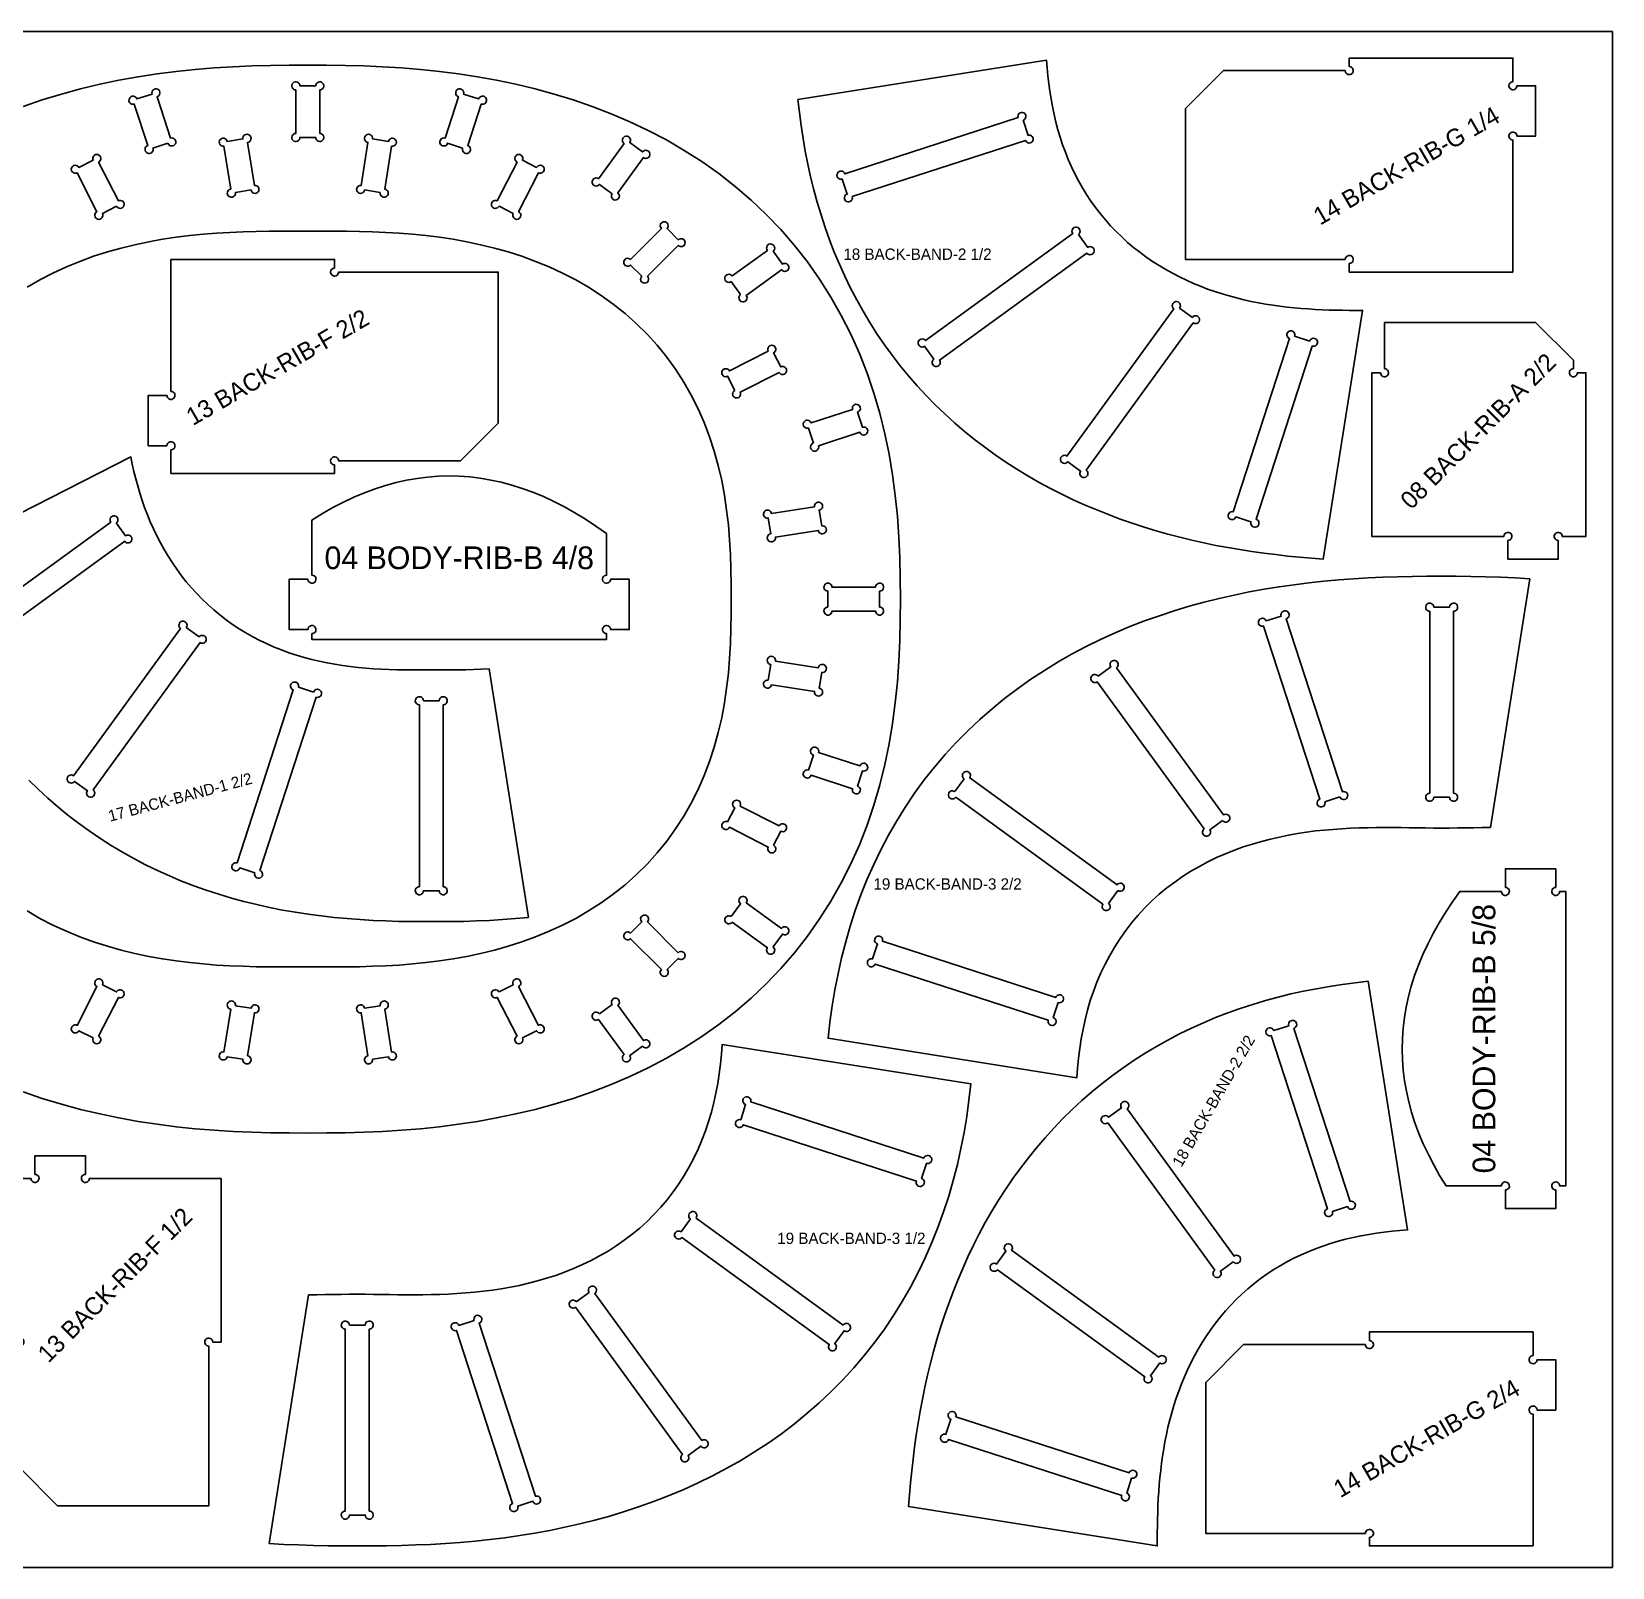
# Model space of a CAD drawing. Header units: millimetres. Extents: x 0 to 2440, y -2940 to 1317.
# Drawn here: x 1184 to 2440, y 0 to 1220 of the extents above; entities that cross this region are included whole.
import ezdxf
from ezdxf.enums import TextEntityAlignment as Align

# ---------------------------------------------------------------- set-up
doc = ezdxf.new("R2010")
doc.units = ezdxf.units.MM
for name, color, linetype in [('CUT', 1, 'Continuous'), ('ENGRAVE-LABEL', 3, 'Continuous'), ('REFERENCE-SHEET', 8, 'Continuous')]:
    doc.layers.add(name, color=color, linetype=linetype)

msp = doc.modelspace()

# ---------------------------------------------------------------- linework, layer by layer
at = {"layer": 'CUT'}
for points in [[(1177.7, 377.8), (1192.8, 372.6), (1208, 368), (1223.2, 363.8), (1238.4, 360.2), (1253.7, 357), (1268.9, 354.3), (1284.1, 352), (1299.2, 350.1), (1314.3, 348.5), (1329.3, 347.3), (1344.3, 346.3), (1359.2, 345.7), (1374.1, 345.3), (1388.9, 345.1), (1403.7, 345), (1418.5, 345.1), (1433.3, 345.3), (1448.2, 345.7), (1463.1, 346.3), (1478.1, 347.3), (1493.1, 348.5), (1508.2, 350.1), (1523.3, 352), (1538.5, 354.3), (1553.7, 357), (1569, 360.2), (1584.2, 363.8), (1599.4, 368), (1614.6, 372.6), (1629.7, 377.8), (1644.7, 383.6), (1659.5, 390), (1674.2, 396.9), (1688.6, 404.5), (1702.8, 412.8), (1716.6, 421.7), (1730.1, 431.2), (1743.2, 441.4), (1755.8, 452.2), (1767.9, 463.6), (1779.4, 475.7), (1790.3, 488.3), (1800.7, 501.4), (1810.3, 515.1), (1819.3, 529.3), (1827.5, 543.8), (1835.1, 558.8), (1841.9, 574.1), (1848, 589.7), (1853.4, 605.5), (1858.1, 621.6), (1862.1, 637.8), (1865.5, 654.1), (1868.2, 670.5), (1870.4, 686.9), (1872.1, 703.4), (1873.2, 719.9), (1873.9, 736.3), (1874.3, 752.8), (1874.4, 769.2), (1874.3, 785.6), (1873.9, 802.1), (1873.2, 818.5), (1872.1, 835), (1870.4, 851.5), (1868.2, 867.9), (1865.5, 884.3), (1862.1, 900.6), (1858.1, 916.8), (1853.4, 932.9), (1848, 948.7), (1841.9, 964.3), (1835.1, 979.6), (1827.5, 994.6), (1819.3, 1009.1), (1810.3, 1023.3), (1800.7, 1037), (1790.3, 1050.1), (1779.4, 1062.7), (1767.9, 1074.8), (1755.8, 1086.2), (1743.2, 1097), (1730.1, 1107.2), (1716.6, 1116.7), (1702.8, 1125.6), (1688.6, 1133.9), (1674.2, 1141.5), (1659.5, 1148.4), (1644.7, 1154.8), (1629.7, 1160.6), (1614.6, 1165.8), (1599.4, 1170.4), (1584.2, 1174.6), (1569, 1178.2), (1553.7, 1181.4), (1538.5, 1184.1), (1523.3, 1186.4), (1508.2, 1188.3), (1493.1, 1189.9), (1478.1, 1191.1), (1463.1, 1192.1), (1448.2, 1192.7), (1433.3, 1193.1), (1418.5, 1193.3), (1403.7, 1193.4), (1388.9, 1193.3), (1374.1, 1193.1), (1359.2, 1192.7), (1344.3, 1192.1), (1329.3, 1191.1), (1314.3, 1189.9), (1299.2, 1188.3), (1284.1, 1186.4), (1268.9, 1184.1), (1253.7, 1181.4), (1238.4, 1178.2), (1223.2, 1174.6), (1208, 1170.4), (1192.8, 1165.8), (1177.7, 1160.6)], [(1180.7, 1016.9), (1190.9, 1022.8), (1201.3, 1028.2), (1212, 1033.1), (1222.7, 1037.5), (1233.6, 1041.5), (1244.5, 1045), (1255.4, 1048.1), (1266.4, 1050.7), (1277.3, 1053), (1288.2, 1055), (1299.1, 1056.6), (1309.9, 1058), (1320.6, 1059), (1331.2, 1059.9), (1341.8, 1060.5), (1352.3, 1060.9), (1362.7, 1061.2), (1373, 1061.4), (1383.3, 1061.4), (1393.5, 1061.4), (1403.7, 1061.4), (1413.9, 1061.4), (1424.1, 1061.4), (1434.4, 1061.4), (1444.7, 1061.2), (1455.1, 1060.9), (1465.6, 1060.5), (1476.2, 1059.9), (1486.8, 1059), (1497.5, 1058), (1508.3, 1056.6), (1519.2, 1055), (1530.1, 1053), (1541, 1050.7), (1552, 1048.1), (1562.9, 1045), (1573.8, 1041.5), (1584.7, 1037.5), (1595.4, 1033.1), (1606.1, 1028.2), (1616.5, 1022.8), (1626.7, 1016.9), (1636.7, 1010.5), (1646.4, 1003.5), (1655.7, 996.1), (1664.6, 988.2), (1673.2, 979.7), (1681.2, 970.8), (1688.8, 961.5), (1695.8, 951.8), (1702.4, 941.6), (1708.3, 931.2), (1713.7, 920.4), (1718.6, 909.4), (1722.9, 898.1), (1726.6, 886.7), (1729.8, 875.2), (1732.5, 863.5), (1734.7, 851.7), (1736.4, 839.9), (1737.8, 828.1), (1738.7, 816.3), (1739.4, 804.5), (1739.7, 792.7), (1739.9, 780.9), (1739.9, 769.2), (1739.9, 757.5), (1739.7, 745.7), (1739.4, 733.9), (1738.7, 722.1), (1737.8, 710.3), (1736.4, 698.5), (1734.7, 686.7), (1732.5, 674.9), (1729.8, 663.2), (1726.6, 651.7), (1722.9, 640.3), (1718.6, 629), (1713.7, 618), (1708.3, 607.2), (1702.4, 596.8), (1695.8, 586.6), (1688.8, 576.9), (1681.2, 567.6), (1673.2, 558.7), (1664.6, 550.2), (1655.7, 542.3), (1646.4, 534.9), (1636.7, 527.9), (1626.7, 521.5), (1616.5, 515.6), (1606.1, 510.2), (1595.4, 505.3), (1584.7, 500.9), (1573.8, 496.9), (1562.9, 493.4), (1552, 490.3), (1541, 487.7), (1530.1, 485.4), (1519.2, 483.4), (1508.3, 481.8), (1497.5, 480.4), (1486.8, 479.4), (1476.2, 478.5), (1465.6, 477.9), (1455.1, 477.5), (1444.7, 477.2), (1434.4, 477), (1424.1, 477), (1413.9, 477), (1403.7, 477), (1393.5, 477), (1383.3, 477), (1373, 477), (1362.7, 477.2), (1352.3, 477.5), (1341.8, 477.9), (1331.2, 478.5), (1320.6, 479.4), (1309.9, 480.4), (1299.1, 481.8), (1288.2, 483.4), (1277.3, 485.4), (1266.4, 487.7), (1255.4, 490.3), (1244.5, 493.4), (1233.6, 496.9), (1222.7, 500.9), (1212, 505.3), (1201.3, 510.2), (1190.9, 515.6), (1180.7, 521.5)], [(1182.2, 625.4), (1189.6, 618.1), (1197.2, 611.1), (1205.1, 604.2), (1213.2, 597.6), (1221.5, 591.2), (1229.9, 585.1), (1238.6, 579.2), (1247.4, 573.5), (1256.4, 568.1), (1265.5, 563), (1274.8, 558.2), (1284.2, 553.6), (1293.8, 549.3), (1303.4, 545.2), (1313.2, 541.5), (1323, 538), (1333, 534.7), (1343, 531.7), (1353, 529), (1363.2, 526.5), (1373.3, 524.2), (1383.5, 522.2), (1393.8, 520.4), (1404, 518.9), (1414.3, 517.5), (1424.6, 516.3), (1434.9, 515.4), (1445.2, 514.6), (1455.5, 514), (1465.8, 513.6), (1476.1, 513.2), (1486.4, 513.1), (1496.7, 513), (1506.9, 513), (1517.2, 513.1), (1527.5, 513.2), (1537.8, 513.6), (1548.1, 514), (1558.4, 514.6), (1568.7, 515.4), (1579, 516.3), (1547.7, 713.9), (1541.5, 713.5), (1535.4, 713.3), (1529.3, 713.1), (1523.1, 713), (1517, 713), (1510.9, 713), (1504.8, 713), (1498.8, 713), (1492.7, 713), (1486.6, 713), (1480.5, 713), (1474.3, 713.1), (1468.2, 713.3), (1462.1, 713.5), (1455.9, 713.9), (1449.7, 714.3), (1443.6, 714.9), (1437.4, 715.6), (1431.2, 716.4), (1425.1, 717.4), (1419, 718.5), (1412.8, 719.8), (1406.8, 721.3), (1400.7, 722.9), (1394.7, 724.7), (1388.7, 726.6), (1382.8, 728.8), (1377, 731.1), (1371.3, 733.7), (1365.6, 736.4), (1360, 739.3), (1354.6, 742.4), (1349.2, 745.7), (1344, 749.1), (1338.9, 752.8), (1333.9, 756.6), (1329.1, 760.6), (1324.4, 764.8), (1319.8, 769.1), (1315.5, 773.6), (1311.2, 778.2), (1307.2, 783), (1303.3, 787.8), (1299.6, 792.9), (1296.1, 798), (1292.7, 803.2), (1289.6, 808.5), (1286.6, 813.9), (1283.7, 819.4), (1281.1, 824.9), (1278.6, 830.5), (1276.3, 836.2), (1274.1, 841.9), (1272.1, 847.6), (1270.3, 853.3), (1268.6, 859.1), (1267, 864.8), (1265.6, 870.6), (1264.3, 876.4), (1263.2, 882.1), (1085, 791.3)]]:
    msp.add_lwpolyline(points, dxfattribs=at)
for points in [[(1793, 1166), (1794.2, 1155.7), (1795.5, 1145.4), (1797.1, 1135.2), (1798.9, 1124.9), (1800.9, 1114.7), (1803.1, 1104.6), (1805.6, 1094.4), (1808.4, 1084.4), (1811.4, 1074.4), (1814.6, 1064.4), (1818.1, 1054.6), (1821.9, 1044.8), (1826, 1035.2), (1830.3, 1025.6), (1834.8, 1016.2), (1839.7, 1006.9), (1844.8, 997.8), (1850.2, 988.8), (1855.8, 980), (1861.7, 971.3), (1867.9, 962.9), (1874.2, 954.6), (1880.9, 946.5), (1887.7, 938.6), (1894.8, 931), (1902.1, 923.5), (1909.6, 916.3), (1917.3, 909.3), (1925.2, 902.6), (1933.2, 896.1), (1941.4, 889.8), (1949.8, 883.7), (1958.3, 877.9), (1967, 872.4), (1975.7, 867), (1984.6, 861.9), (1993.6, 857.1), (2002.7, 852.5), (2011.8, 848.1), (2021.1, 843.9), (2030.4, 840), (2039.7, 836.3), (2049.1, 832.8), (2058.5, 829.5), (2068, 826.4), (2077.5, 823.5), (2087, 820.8), (2096.5, 818.3), (2106, 816), (2115.5, 813.9), (2125.1, 811.9), (2134.6, 810.1), (2144.1, 808.5), (2153.6, 807), (2163.1, 805.6), (2172.6, 804.5), (2182, 803.4), (2191.5, 802.5), (2200.9, 801.7), (2210.3, 801), (2241.6, 998.5), (2236.3, 998.5), (2231, 998.5), (2225.7, 998.6), (2220.3, 998.7), (2214.9, 998.8), (2209.4, 999), (2203.9, 999.3), (2198.4, 999.7), (2192.8, 1000.1), (2187.2, 1000.6), (2181.6, 1001.2), (2175.9, 1001.9), (2170.2, 1002.7), (2164.5, 1003.6), (2158.8, 1004.6), (2153, 1005.7), (2147.3, 1007), (2141.5, 1008.4), (2135.7, 1010), (2130, 1011.7), (2124.2, 1013.5), (2118.5, 1015.5), (2112.8, 1017.7), (2107.2, 1020), (2101.6, 1022.5), (2096.1, 1025.1), (2090.6, 1028), (2085.2, 1031), (2079.9, 1034.1), (2074.6, 1037.5), (2069.5, 1041), (2064.5, 1044.7), (2059.6, 1048.6), (2054.9, 1052.6), (2050.2, 1056.9), (2045.8, 1061.2), (2041.4, 1065.8), (2037.3, 1070.4), (2033.3, 1075.3), (2029.4, 1080.3), (2025.8, 1085.4), (2022.3, 1090.6), (2019, 1096), (2016, 1101.4), (2013, 1107), (2010.3, 1112.7), (2007.8, 1118.4), (2005.5, 1124.2), (2003.3, 1130.1), (2001.3, 1136.1), (1999.5, 1142.1), (1997.9, 1148.1), (1996.5, 1154.2), (1995.2, 1160.4), (1994.1, 1166.5), (1993.1, 1172.6), (1992.3, 1178.8), (1991.6, 1185), (1991, 1191.1), (1990.5, 1197.3)], [(2374.4, 785.3), (2362.7, 786), (2351, 786.5), (2339.3, 786.9), (2327.6, 787.1), (2316, 787.3), (2304.4, 787.3), (2292.7, 787.3), (2281.1, 787.1), (2269.4, 786.9), (2257.7, 786.5), (2246, 786), (2234.3, 785.3), (2222.6, 784.4), (2210.8, 783.4), (2199, 782.1), (2187.1, 780.6), (2175.2, 779), (2163.4, 777), (2151.5, 774.9), (2139.5, 772.4), (2127.6, 769.7), (2115.7, 766.7), (2103.8, 763.5), (2092, 759.9), (2080.2, 756), (2068.4, 751.8), (2056.7, 747.3), (2045.1, 742.4), (2033.5, 737.1), (2022.1, 731.5), (2010.9, 725.6), (1999.7, 719.3), (1988.8, 712.6), (1978, 705.5), (1967.5, 698), (1957.2, 690.2), (1947.2, 682), (1937.4, 673.5), (1928, 664.6), (1918.8, 655.3), (1910, 645.7), (1901.5, 635.8), (1893.4, 625.5), (1885.7, 615), (1878.4, 604.1), (1871.5, 593), (1864.9, 581.7), (1858.8, 570.1), (1853.2, 558.3), (1847.9, 546.3), (1843, 534.2), (1838.6, 521.9), (1834.6, 509.5), (1831, 496.9), (1827.7, 484.3), (1824.9, 471.6), (1822.4, 458.8), (1820.3, 446), (1818.5, 433.2), (1817, 420.3), (2014.5, 389), (2015.1, 396.7), (2015.9, 404.4), (2016.9, 412.1), (2018.1, 419.8), (2019.5, 427.5), (2021.2, 435.1), (2023.1, 442.7), (2025.3, 450.2), (2027.8, 457.6), (2030.6, 465), (2033.7, 472.2), (2037, 479.3), (2040.7, 486.2), (2044.7, 493), (2048.9, 499.6), (2053.4, 506), (2058.3, 512.2), (2063.3, 518.2), (2068.7, 524), (2074.2, 529.4), (2080, 534.7), (2086, 539.7), (2092.3, 544.4), (2098.6, 548.8), (2105.2, 553), (2111.9, 556.9), (2118.7, 560.5), (2125.6, 563.8), (2132.6, 566.9), (2139.7, 569.7), (2146.8, 572.3), (2154, 574.6), (2161.2, 576.7), (2168.4, 578.6), (2175.6, 580.2), (2182.8, 581.7), (2189.9, 583), (2197.1, 584), (2204.2, 585), (2211.2, 585.7), (2218.2, 586.3), (2225.2, 586.8), (2232, 587.2), (2238.9, 587.5), (2245.6, 587.6), (2252.3, 587.7), (2259, 587.8), (2265.6, 587.8), (2272.1, 587.7), (2278.7, 587.6), (2285.1, 587.5), (2291.5, 587.4), (2298, 587.3), (2304.4, 587.3), (2310.7, 587.3), (2317.2, 587.4), (2323.6, 587.5), (2330, 587.6), (2336.6, 587.7), (2343.1, 587.8)], [(2246, 465.6), (2235.7, 464.4), (2225.4, 463.1), (2215.2, 461.5), (2204.9, 459.7), (2194.7, 457.7), (2184.6, 455.5), (2174.4, 453), (2164.4, 450.2), (2154.4, 447.2), (2144.4, 444), (2134.6, 440.5), (2124.8, 436.7), (2115.2, 432.6), (2105.6, 428.3), (2096.2, 423.8), (2086.9, 418.9), (2077.8, 413.8), (2068.8, 408.4), (2060, 402.8), (2051.3, 396.9), (2042.9, 390.7), (2034.6, 384.4), (2026.5, 377.7), (2018.6, 370.9), (2011, 363.8), (2003.5, 356.5), (1996.3, 349), (1989.3, 341.3), (1982.6, 333.4), (1976.1, 325.4), (1969.8, 317.2), (1963.7, 308.8), (1957.9, 300.3), (1952.4, 291.6), (1947, 282.9), (1941.9, 274), (1937.1, 265), (1932.5, 255.9), (1928.1, 246.8), (1923.9, 237.5), (1920, 228.2), (1916.3, 218.9), (1912.8, 209.5), (1909.5, 200.1), (1906.4, 190.6), (1903.5, 181.1), (1900.8, 171.6), (1898.3, 162.1), (1896, 152.6), (1893.9, 143.1), (1891.9, 133.5), (1890.1, 124), (1888.5, 114.5), (1887, 105), (1885.6, 95.5), (1884.5, 86), (1883.4, 76.6), (1882.5, 67.1), (1881.7, 57.7), (1881, 48.3), (2078.5, 17), (2078.5, 22.3), (2078.5, 27.6), (2078.6, 32.9), (2078.7, 38.3), (2078.8, 43.7), (2079, 49.2), (2079.3, 54.7), (2079.7, 60.2), (2080.1, 65.8), (2080.6, 71.4), (2081.2, 77), (2081.9, 82.7), (2082.7, 88.4), (2083.6, 94.1), (2084.6, 99.8), (2085.7, 105.6), (2087, 111.3), (2088.4, 117.1), (2090, 122.9), (2091.7, 128.6), (2093.5, 134.3), (2095.5, 140.1), (2097.7, 145.8), (2100, 151.4), (2102.5, 157), (2105.1, 162.5), (2108, 168), (2111, 173.4), (2114.1, 178.7), (2117.5, 184), (2121, 189.1), (2124.7, 194.1), (2128.6, 199), (2132.6, 203.7), (2136.9, 208.4), (2141.2, 212.8), (2145.8, 217.2), (2150.4, 221.3), (2155.3, 225.3), (2160.3, 229.2), (2165.4, 232.8), (2170.6, 236.3), (2176, 239.6), (2181.4, 242.6), (2187, 245.6), (2192.7, 248.3), (2198.4, 250.8), (2204.2, 253.1), (2210.1, 255.3), (2216.1, 257.3), (2222.1, 259.1), (2228.1, 260.7), (2234.2, 262.1), (2240.4, 263.4), (2246.5, 264.5), (2252.6, 265.5), (2258.8, 266.3), (2265, 267), (2271.1, 267.6), (2277.3, 268.1)], [(1373, 19), (1384.7, 18.3), (1396.4, 17.8), (1408.1, 17.4), (1419.8, 17.2), (1431.4, 17), (1443, 17), (1454.7, 17), (1466.3, 17.2), (1478, 17.4), (1489.6, 17.8), (1501.3, 18.3), (1513.1, 19), (1524.8, 19.9), (1536.6, 20.9), (1548.4, 22.2), (1560.3, 23.6), (1572.1, 25.3), (1584, 27.3), (1595.9, 29.4), (1607.8, 31.9), (1619.8, 34.6), (1631.7, 37.6), (1643.5, 40.8), (1655.4, 44.4), (1667.2, 48.3), (1679, 52.5), (1690.7, 57), (1702.3, 61.9), (1713.9, 67.2), (1725.3, 72.8), (1736.5, 78.7), (1747.6, 85), (1758.6, 91.7), (1769.3, 98.8), (1779.9, 106.2), (1790.2, 114.1), (1800.2, 122.3), (1810, 130.8), (1819.4, 139.7), (1828.6, 149), (1837.4, 158.6), (1845.9, 168.5), (1854, 178.8), (1861.7, 189.3), (1869, 200.2), (1875.9, 211.3), (1882.4, 222.6), (1888.5, 234.2), (1894.2, 246), (1899.5, 258), (1904.3, 270.1), (1908.8, 282.4), (1912.8, 294.8), (1916.4, 307.4), (1919.7, 320), (1922.5, 332.7), (1925, 345.5), (1927.1, 358.3), (1928.9, 371.1), (1930.4, 384), (1732.8, 415.3), (1732.3, 407.6), (1731.5, 399.9), (1730.5, 392.2), (1729.3, 384.5), (1727.9, 376.8), (1726.2, 369.2), (1724.3, 361.6), (1722.1, 354.1), (1719.6, 346.7), (1716.8, 339.3), (1713.7, 332.1), (1710.3, 325), (1706.7, 318.1), (1702.7, 311.3), (1698.5, 304.7), (1693.9, 298.3), (1689.1, 292.1), (1684.1, 286.1), (1678.7, 280.3), (1673.2, 274.9), (1667.4, 269.6), (1661.3, 264.6), (1655.1, 259.9), (1648.7, 255.5), (1642.2, 251.3), (1635.5, 247.4), (1628.7, 243.8), (1621.8, 240.5), (1614.8, 237.4), (1607.7, 234.6), (1600.6, 232), (1593.4, 229.7), (1586.2, 227.6), (1579, 225.7), (1571.8, 224), (1564.6, 222.6), (1557.4, 221.3), (1550.3, 220.3), (1543.2, 219.3), (1536.2, 218.6), (1529.2, 218), (1522.2, 217.5), (1515.3, 217.1), (1508.5, 216.8), (1501.7, 216.7), (1495, 216.6), (1488.4, 216.5), (1481.8, 216.5), (1475.2, 216.6), (1468.7, 216.7), (1462.3, 216.8), (1455.8, 216.9), (1449.4, 217), (1443, 217), (1436.6, 217), (1430.2, 216.9), (1423.8, 216.8), (1417.3, 216.7), (1410.8, 216.6), (1404.3, 216.5)]]:
    msp.add_lwpolyline(points, close=True, dxfattribs=at)
for points in [[(2361, 1029), (2361, 1133.8, -2.414214), (2364.2, 1137), (2379, 1137), (2379, 1177), (2364.2, 1177, -2.414214), (2361, 1180.2), (2361, 1199), (2231, 1199), (2231, 1192.2, -2.414214), (2227.8, 1189), (2131, 1189), (2101, 1159), (2101, 1039), (2227.8, 1039, -2.414214), (2231, 1035.8), (2231, 1029)], [(1292.6, 1131.4, 2.414214), (1294.7, 1135.4), (1284, 1168.3, 2.414214), (1280, 1170.4), (1268, 1166.5, 2.414214), (1265.9, 1162.4), (1276.6, 1129.5, 2.414214), (1280.7, 1127.5)], [(1410, 1135.9, 2.414214), (1413.2, 1139.1), (1413.2, 1173.7, 2.414214), (1410, 1176.9), (1397.4, 1176.9, 2.414214), (1394.2, 1173.7), (1394.2, 1139.1, 2.414214), (1397.4, 1135.9)], [(1526.7, 1127.5, 2.414214), (1530.8, 1129.5), (1541.5, 1162.4, 2.414214), (1539.4, 1166.5), (1527.4, 1170.4, 2.414214), (1523.4, 1168.3), (1512.7, 1135.4, 2.414214), (1514.8, 1131.4)], [(1971.9, 1149.6, 2.414214), (1967.9, 1151.7), (1830.4, 1107, 2.414214), (1828.3, 1102.9), (1832.2, 1091, 2.414214), (1836.2, 1088.9), (1973.8, 1133.6, 2.414214), (1975.8, 1137.6)], [(1358.6, 1094.2, 2.414214), (1361.3, 1097.8), (1355.9, 1132, 2.414214), (1352.2, 1134.7), (1339.7, 1132.7, 2.414214), (1337.1, 1129), (1342.5, 1094.9, 2.414214), (1346.2, 1092.2)], [(1461.2, 1092.2, 2.414214), (1464.9, 1094.9), (1470.3, 1129, 2.414214), (1467.7, 1132.7), (1455.2, 1134.7, 2.414214), (1451.5, 1132), (1446.1, 1097.8, 2.414214), (1448.8, 1094.2)], [(1645.5, 1091.2, 2.414214), (1649.9, 1091.9), (1670.3, 1119.9, 2.414214), (1669.6, 1124.4), (1659.4, 1131.8, 2.414214), (1654.9, 1131.1), (1634.6, 1103.1, 2.414214), (1635.3, 1098.6)], [(1251.8, 1081.3, 2.414214), (1253.2, 1085.6), (1237.5, 1116.4, 2.414214), (1233.2, 1117.8), (1221.9, 1112.1, 2.414214), (1220.5, 1107.8), (1236.2, 1076.9, 2.414214), (1240.5, 1075.5)], [(1566.9, 1075.5, 2.414214), (1571.2, 1076.9), (1586.9, 1107.8, 2.414214), (1585.5, 1112.1), (1574.2, 1117.8, 2.414214), (1569.9, 1116.4), (1554.2, 1085.6, 2.414214), (1555.6, 1081.3)], [(1669, 1025.6, 2.414214), (1673.5, 1025.6), (1698, 1050.1, 2.414214), (1698, 1054.6), (1689.1, 1063.5, 2.414214), (1684.6, 1063.5), (1660.1, 1039, 2.414214), (1660.1, 1034.5)], [(2015.8, 1058.8, 2.414214), (2011.3, 1059.5), (1894.4, 974.5, 2.414214), (1893.6, 970), (1901, 959.8, 2.414214), (1905.5, 959.1), (2022.5, 1044.1, 2.414214), (2023.2, 1048.6)], [(1747.5, 1011.2, 2.414214), (1752, 1010.5), (1780, 1030.8, 2.414214), (1780.7, 1035.3), (1773.3, 1045.5, 2.414214), (1768.8, 1046.2), (1740.8, 1025.9, 2.414214), (1740.1, 1021.4)], [(1295, 1039), (1295, 934.2, -2.414214), (1291.8, 931), (1277, 931), (1277, 891), (1291.8, 891, -2.414214), (1295, 887.8), (1295, 869), (1425, 869), (1425, 875.8, -2.414214), (1428.2, 879), (1525, 879), (1555, 909), (1555, 1029), (1428.2, 1029, -2.414214), (1425, 1032.2), (1425, 1039)], [(2096.2, 1000.4, 2.414214), (2091.7, 999.7), (2006.7, 882.8, 2.414214), (2007.4, 878.3), (2017.6, 870.9, 2.414214), (2022.1, 871.6), (2107.1, 988.6, 2.414214), (2106.4, 993)], [(2187.6, 978.1, 2.414214), (2183.6, 976.1), (2138.9, 838.5, 2.414214), (2140.9, 834.5), (2152.9, 830.6, 2.414214), (2157, 832.7), (2201.6, 970.2, 2.414214), (2199.6, 974.2)], [(2249, 819), (2353.8, 819, -2.414214), (2357, 815.8), (2357, 801), (2397, 801), (2397, 815.8, -2.414214), (2400.2, 819), (2419, 819), (2419, 949), (2412.2, 949, -2.414214), (2409, 952.2), (2409, 959), (2379, 989), (2259, 989), (2259, 952.2, -2.414214), (2255.8, 949), (2249, 949)], [(1742.9, 935, 2.414214), (1747.2, 933.6), (1778.1, 949.3, 2.414214), (1779.4, 953.6), (1773.7, 964.8, 2.414214), (1769.4, 966.2), (1738.6, 950.5, 2.414214), (1737.2, 946.2)], [(1805.3, 893.1, 2.414214), (1809.4, 891), (1842.3, 901.7, 2.414214), (1844.3, 905.7), (1840.4, 917.7, 2.414214), (1836.4, 919.8), (1803.5, 909.1, 2.414214), (1801.4, 905.1)], [(1641, 737), (1641, 741.8, -2.414214), (1644.2, 745), (1659, 745), (1659, 785), (1644.2, 785, -2.414214), (1641, 788.2), (1641, 821.2), (1632.6, 827.1), (1624.3, 832.6), (1615.9, 837.7), (1607.6, 842.4), (1599.2, 846.7), (1590.9, 850.6), (1582.5, 854.1), (1574.1, 857.1), (1565.8, 859.8), (1557.4, 862), (1549.1, 863.8), (1540.7, 865.2), (1532.4, 866.2), (1524, 866.8), (1515.6, 867), (1507.3, 866.8), (1498.9, 866.1), (1490.6, 865.1), (1482.2, 863.6), (1473.9, 861.7), (1465.5, 859.5), (1457.1, 856.8), (1448.8, 853.7), (1440.4, 850.2), (1432.1, 846.2), (1423.7, 841.9), (1415.4, 837.2), (1407, 832), (1407, 788.2, -2.414214), (1403.8, 785), (1389, 785), (1389, 745), (1403.8, 745, -2.414214), (1407, 741.8), (1407, 737)], [(1771.4, 821.1, 2.414214), (1775.1, 818.4), (1809.2, 823.8, 2.414214), (1811.9, 827.5), (1809.9, 839.9, 2.414214), (1806.3, 842.6), (1772.1, 837.2, 2.414214), (1769.4, 833.5)], [(1251.6, 829.7, 2.414214), (1247.2, 830.4), (1130.2, 745.4, 2.414214), (1129.5, 741), (1136.9, 730.8, 2.414214), (1141.4, 730.1), (1258.3, 815.1, 2.414214), (1259, 819.5)], [(1816.9, 762.9, 2.414214), (1820.1, 759.7), (1854.7, 759.7, 2.414214), (1857.9, 762.9), (1857.9, 775.5, 2.414214), (1854.7, 778.7), (1820.1, 778.7, 2.414214), (1816.9, 775.5)], [(2310.7, 611.8, 2.414214), (2313.9, 615), (2313.9, 759.6, 2.414214), (2310.7, 762.8), (2298.1, 762.8, 2.414214), (2294.9, 759.6), (2294.9, 615, 2.414214), (2298.1, 611.8)], [(2223.6, 612.1, 2.414214), (2225.6, 616.1), (2181, 753.6, 2.414214), (2176.9, 755.7), (2164.9, 751.8, 2.414214), (2162.9, 747.8), (2207.6, 610.2, 2.414214), (2211.6, 608.2)], [(1307.2, 746.6, 2.414214), (1302.7, 745.8), (1217.7, 628.9, 2.414214), (1218.4, 624.4), (1228.6, 617, 2.414214), (1233.1, 617.7), (1318.1, 734.7, 2.414214), (1317.4, 739.1)], [(1769.4, 704.9, 2.414214), (1772.1, 701.2), (1806.3, 695.8, 2.414214), (1809.9, 698.5), (1811.9, 710.9, 2.414214), (1809.2, 714.6), (1775.1, 720, 2.414214), (1771.4, 717.3)], [(2130.4, 593.3, 2.414214), (2131.1, 597.7), (2046.1, 714.7, 2.414214), (2041.6, 715.4), (2031.4, 708, 2.414214), (2030.7, 703.5), (2115.7, 586.6, 2.414214), (2120.2, 585.9)], [(1396.2, 699.2, 2.414214), (1392.2, 697.1), (1347.5, 559.6, 2.414214), (1349.6, 555.6), (1361.6, 551.7, 2.414214), (1365.6, 553.7), (1410.3, 691.2, 2.414214), (1408.2, 695.3)], [(1495.5, 688.5, 2.414214), (1492.3, 685.3), (1492.3, 540.7, 2.414214), (1495.5, 537.5), (1508.1, 537.5, 2.414214), (1511.3, 540.7), (1511.3, 685.3, 2.414214), (1508.1, 688.5)], [(1801.4, 633.3, 2.414214), (1803.5, 629.3), (1836.4, 618.6, 2.414214), (1840.4, 620.7), (1844.3, 632.7, 2.414214), (1842.3, 636.7), (1809.4, 647.4, 2.414214), (1805.3, 645.3)], [(2047.2, 537.7, 2.414214), (2046.5, 542.2), (1929.5, 627.2, 2.414214), (1925, 626.5), (1917.6, 616.3, 2.414214), (1918.4, 611.8), (2035.3, 526.8, 2.414214), (2039.8, 527.5)], [(1737.2, 592.2, 2.414214), (1738.6, 587.9), (1769.4, 572.2, 2.414214), (1773.7, 573.6), (1779.4, 584.8, 2.414214), (1778.1, 589.1), (1747.2, 604.8, 2.414214), (1742.9, 603.4)], [(2403, 537), (2398.2, 537, -2.414214), (2395, 540.2), (2395, 555), (2355, 555), (2355, 540.2, -2.414214), (2351.8, 537), (2318.8, 537), (2312.9, 528.6), (2307.4, 520.3), (2302.3, 511.9), (2297.6, 503.6), (2293.3, 495.2), (2289.4, 486.9), (2285.9, 478.5), (2282.9, 470.1), (2280.2, 461.8), (2278, 453.4), (2276.2, 445.1), (2274.8, 436.7), (2273.8, 428.4), (2273.2, 420), (2273, 411.6), (2273.2, 403.3), (2273.9, 394.9), (2274.9, 386.6), (2276.4, 378.2), (2278.3, 369.9), (2280.5, 361.5), (2283.2, 353.1), (2286.3, 344.8), (2289.8, 336.4), (2293.8, 328.1), (2298.1, 319.7), (2302.8, 311.4), (2308, 303), (2351.8, 303, -2.414214), (2355, 299.8), (2355, 285), (2395, 285), (2395, 299.8, -2.414214), (2398.2, 303), (2403, 303)], [(1740.1, 517, 2.414214), (1740.8, 512.5), (1768.8, 492.2, 2.414214), (1773.3, 492.9), (1780.7, 503.1, 2.414214), (1780, 507.6), (1752, 527.9, 2.414214), (1747.5, 527.2)], [(1660.1, 503.9, 2.414214), (1660.1, 499.4), (1684.6, 474.9, 2.414214), (1689.1, 474.9), (1698, 483.8, 2.414214), (1698, 488.3), (1673.5, 512.8, 2.414214), (1669, 512.8)], [(1999.8, 448.7, 2.414214), (1997.8, 452.7), (1860.2, 497.4, 2.414214), (1856.2, 495.3), (1852.3, 483.3, 2.414214), (1854.4, 479.3), (1991.9, 434.6, 2.414214), (1995.9, 436.7)], [(1240.5, 462.9, 2.414214), (1236.2, 461.5), (1220.5, 430.6, 2.414214), (1221.9, 426.3), (1233.2, 420.6, 2.414214), (1237.5, 422), (1253.2, 452.8, 2.414214), (1251.8, 457.1)], [(1555.6, 457.1, 2.414214), (1554.2, 452.8), (1569.9, 422, 2.414214), (1574.2, 420.6), (1585.5, 426.3, 2.414214), (1586.9, 430.6), (1571.2, 461.5, 2.414214), (1566.9, 462.9)], [(1635.3, 439.8, 2.414214), (1634.6, 435.3), (1654.9, 407.3, 2.414214), (1659.4, 406.6), (1669.6, 414, 2.414214), (1670.3, 418.5), (1649.9, 446.5, 2.414214), (1645.5, 447.2)], [(1346.2, 446.2, 2.414214), (1342.5, 443.5), (1337.1, 409.4, 2.414214), (1339.7, 405.7), (1352.2, 403.7, 2.414214), (1355.9, 406.4), (1361.3, 440.6, 2.414214), (1358.6, 444.2)], [(1448.8, 444.2, 2.414214), (1446.1, 440.6), (1451.5, 406.4, 2.414214), (1455.2, 403.7), (1467.7, 405.7, 2.414214), (1470.3, 409.4), (1464.9, 443.5, 2.414214), (1461.2, 446.2)], [(2229.6, 286.7, 2.414214), (2231.7, 290.7), (2187, 428.2, 2.414214), (2182.9, 430.3), (2171, 426.4, 2.414214), (2168.9, 422.4), (2213.6, 284.8, 2.414214), (2217.6, 282.8)], [(1747.6, 355.6, 2.414214), (1749.6, 351.6), (1887.1, 306.9, 2.414214), (1891.2, 309), (1895.1, 320.9, 2.414214), (1893, 325), (1755.5, 369.7, 2.414214), (1751.5, 367.6)], [(2138.8, 242.8, 2.414214), (2139.5, 247.3), (2054.5, 364.2, 2.414214), (2050, 365), (2039.8, 357.6, 2.414214), (2039.1, 353.1), (2124.1, 236.1, 2.414214), (2128.6, 235.4)], [(1335, 309), (1230.2, 309, -2.414214), (1227, 312.2), (1227, 327), (1187, 327), (1187, 312.2, -2.414214), (1183.8, 309), (1165, 309), (1165, 179), (1171.8, 179, -2.414214), (1175, 175.8), (1175, 79), (1205, 49), (1325, 49), (1325, 175.8, -2.414214), (1328.2, 179), (1335, 179)], [(1700.2, 266.6, 2.414214), (1700.9, 262.1), (1817.9, 177.1, 2.414214), (1822.3, 177.8), (1829.7, 188, 2.414214), (1829, 192.5), (1712.1, 277.5, 2.414214), (1707.6, 276.8)], [(2080.4, 162.4, 2.414214), (2079.7, 166.9), (1962.8, 251.9, 2.414214), (1958.3, 251.2), (1950.9, 241, 2.414214), (1951.6, 236.5), (2068.6, 151.5, 2.414214), (2073, 152.2)], [(1617, 211, 2.414214), (1616.3, 206.6), (1701.3, 89.6, 2.414214), (1705.8, 88.9), (1716, 96.3, 2.414214), (1716.7, 100.8), (1631.7, 217.7, 2.414214), (1627.2, 218.4)], [(1436.7, 192.5, 2.414214), (1433.5, 189.3), (1433.5, 44.7, 2.414214), (1436.7, 41.5), (1449.3, 41.5, 2.414214), (1452.5, 44.7), (1452.5, 189.3, 2.414214), (1449.3, 192.5)], [(1523.8, 192.2, 2.414214), (1521.8, 188.2), (1566.4, 50.7, 2.414214), (1570.5, 48.6), (1582.5, 52.5, 2.414214), (1584.5, 56.5), (1539.8, 194.1, 2.414214), (1535.8, 196.1)], [(2377, 17), (2377, 121.8, -2.414214), (2380.2, 125), (2395, 125), (2395, 165), (2380.2, 165, -2.414214), (2377, 168.2), (2377, 187), (2247, 187), (2247, 180.2, -2.414214), (2243.8, 177), (2147, 177), (2117, 147), (2117, 27), (2243.8, 27, -2.414214), (2247, 23.8), (2247, 17)], [(2058.1, 71, 2.414214), (2056.1, 75), (1918.5, 119.7, 2.414214), (1914.5, 117.7), (1910.6, 105.7, 2.414214), (1912.7, 101.6), (2050.2, 57, 2.414214), (2054.2, 59)]]:
    msp.add_lwpolyline(points, format="xyb", close=True, dxfattribs=at)
at = {"layer": 'REFERENCE-SHEET'}
msp.add_lwpolyline([(0, 0), (2440, 0), (2440, 1220), (0, 1220)], close=True, dxfattribs=at)

# ---------------------------------------------------------------- texts
at = {"layer": 'ENGRAVE-LABEL'}
for s, height, rotation, p in [('14 BACK-RIB-G 1/4', 14, 30, (2276.4, 1113.5)), ('13 BACK-RIB-F 2/2', 14, 30, (1379.6, 953.5)), ('08 BACK-RIB-A 2/2', 14, 45, (2333.3, 902.7)), ('17 BACK-BAND-1 2/2', 9, 15, (1302.3, 611.9)), ('04 BODY-RIB-B 5/8', 18, 90, (2338, 420)), ('18 BACK-BAND-2 2/2', 9, 60, (2123.2, 370.6)), ('13 BACK-RIB-F 1/2', 14, 45, (1250.5, 224.4)), ('14 BACK-RIB-G 2/4', 14, 30, (2292.4, 102.5))]:
    msp.add_text(s, height=height, rotation=rotation, dxfattribs=at).set_placement(p, align=Align.MIDDLE_CENTER)
for s, height, p in [('18 BACK-BAND-2 1/2', 9, (1888, 1043.2)), ('04 BODY-RIB-B 4/8', 18, (1524, 802)), ('19 BACK-BAND-3 2/2', 9, (1911.9, 542.9)), ('19 BACK-BAND-3 1/2', 9, (1835.5, 261.4))]:
    msp.add_text(s, height=height, dxfattribs=at).set_placement(p, align=Align.MIDDLE_CENTER)

doc.saveas('drawing.dxf')
